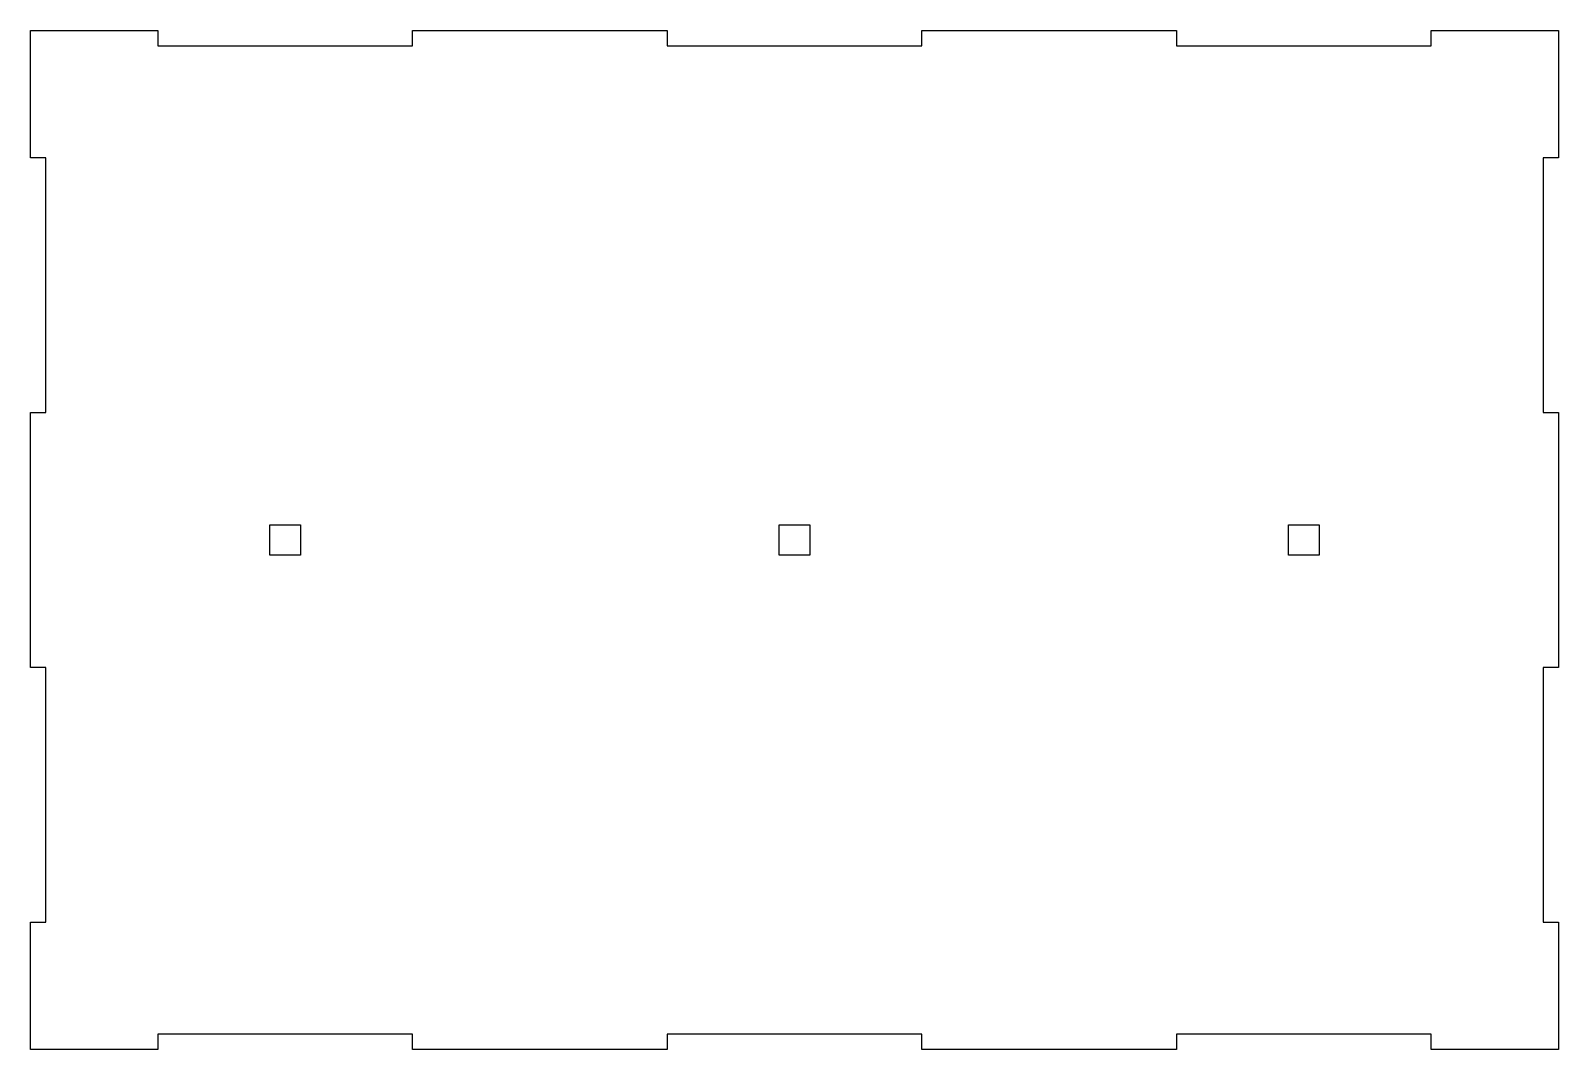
# Model space of a CAD drawing. Header units: millimetres. Extents: x 0 to 300, y 0 to 200.
import ezdxf

# ---------------------------------------------------------------- set-up
doc = ezdxf.new("R2010")
doc.units = ezdxf.units.MM
doc.layers.get('0').update_dxf_attribs({"linetype": 'CONTINUOUS'})

msp = doc.modelspace()

# ---------------------------------------------------------------- linework, layer by layer
for points in [[(75, 0), (75, 3), (25, 3), (25, 0), (0, 0), (0, 25), (3, 25), (3, 75), (0, 75), (0, 125), (3, 125), (3, 175), (0, 175), (0, 200), (25, 200), (25, 197), (75, 197), (75, 200), (125, 200), (125, 197), (175, 197), (175, 200), (225, 200), (225, 197), (275, 197), (275, 200), (300, 200), (300, 175), (297, 175), (297, 125), (300, 125), (300, 75), (297, 75), (297, 25), (300, 25), (300, 0), (275, 0), (275, 3), (225, 3), (225, 0), (175, 0), (175, 3), (125, 3), (125, 0)], [(47, 103), (53, 103), (53, 97), (47, 97)], [(147, 97), (147, 103), (153, 103), (153, 97)], [(253, 103), (253, 97), (247, 97), (247, 103)]]:
    msp.add_lwpolyline(points, close=True)

doc.saveas('drawing.dxf')
